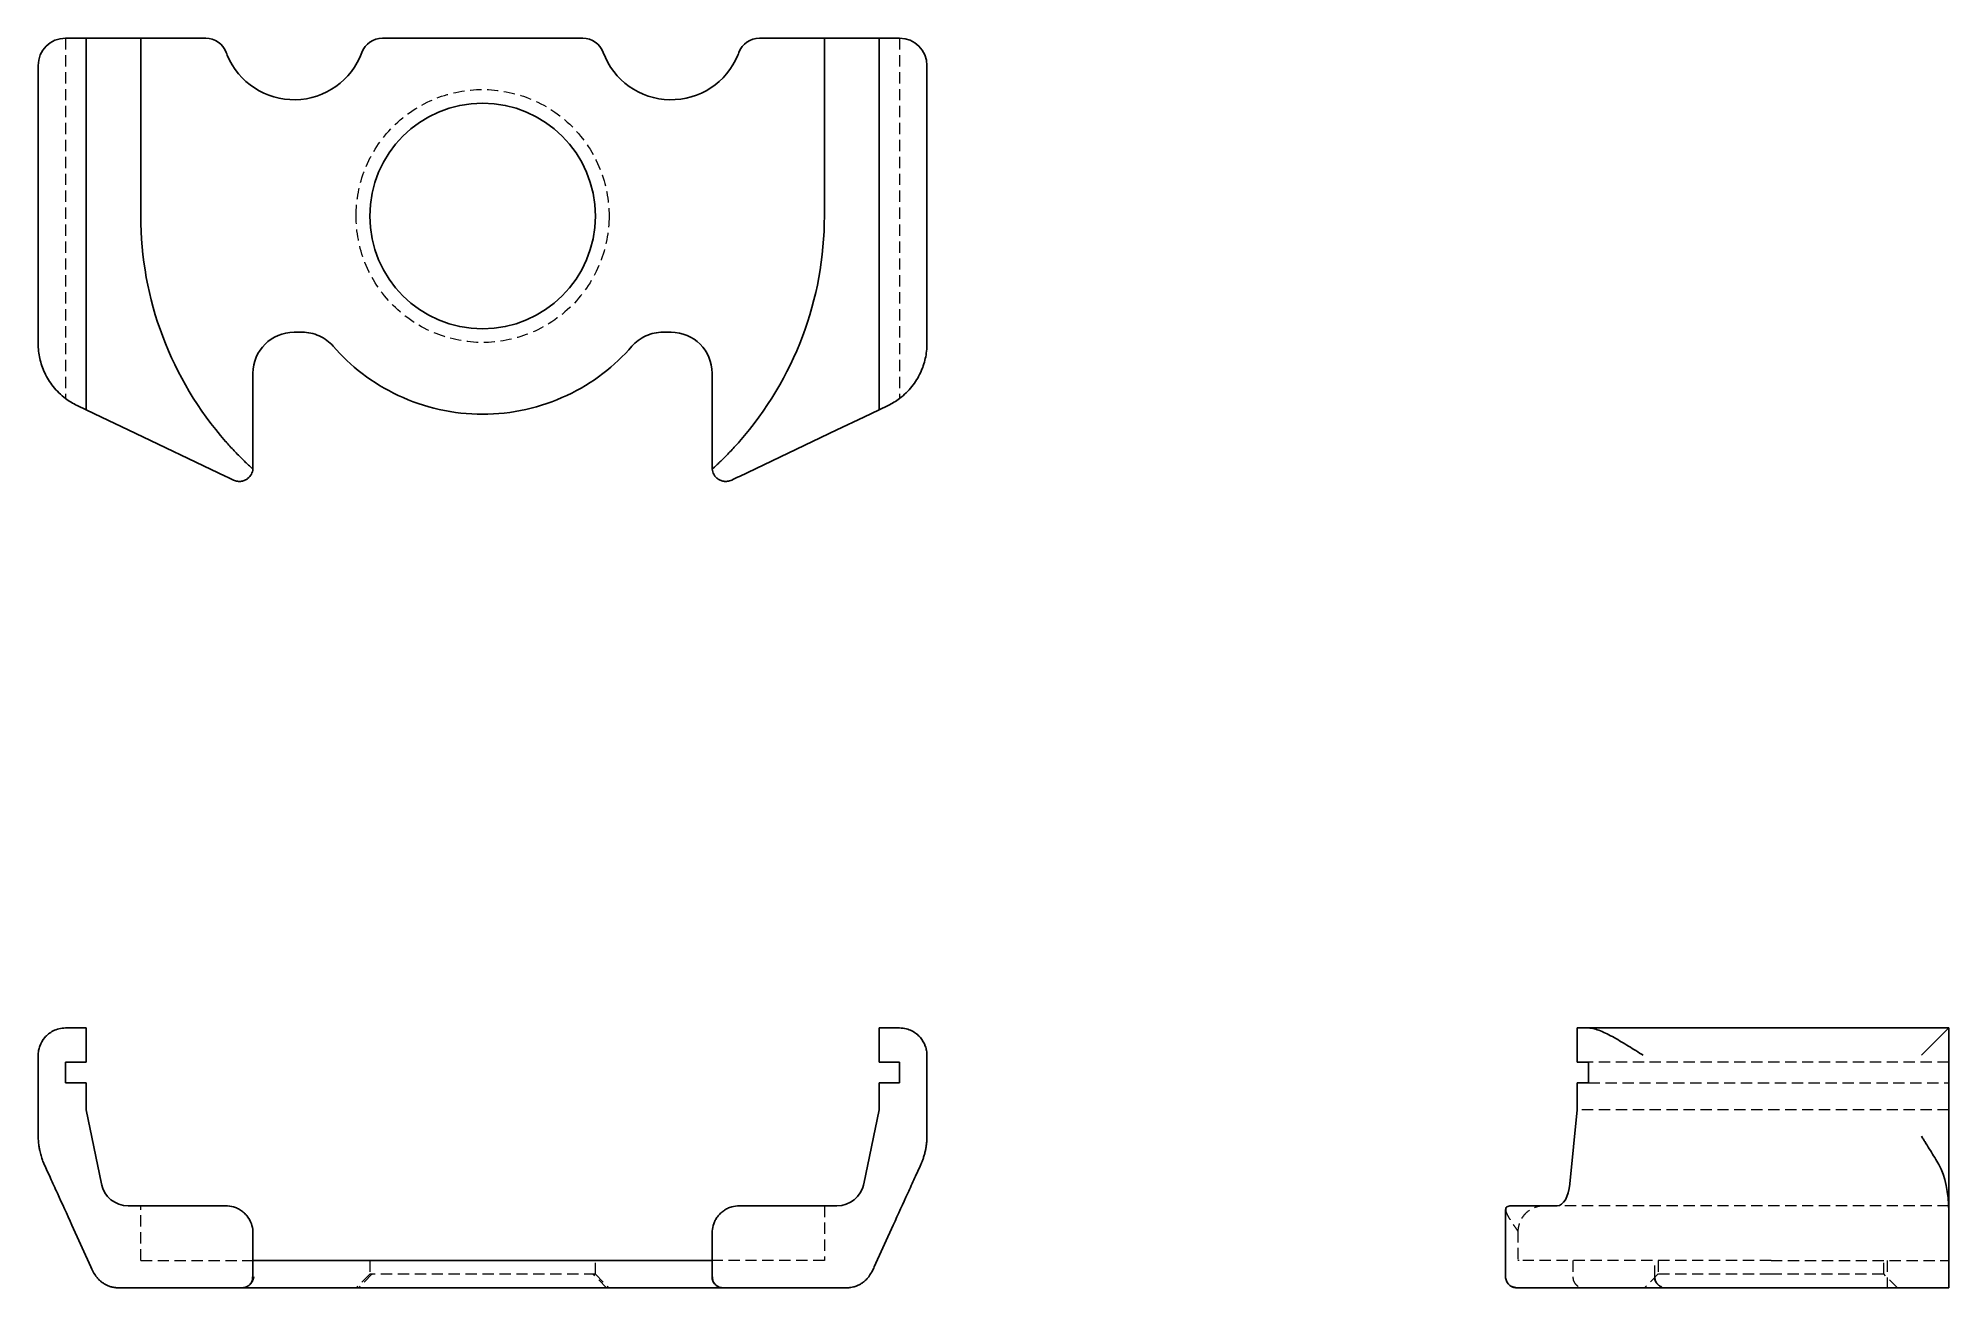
# Model space of a CAD drawing. Header units: millimetres. Extents: x 33 to 248, y 42 to 183.
import ezdxf

# ---------------------------------------------------------------- set-up
doc = ezdxf.new("R2010")
doc.units = ezdxf.units.MM
doc.linetypes.add('HIDDEN', pattern=[1.905, 1.27, -0.635])

msp = doc.modelspace()

# ---------------------------------------------------------------- linework, layer by layer
at = {"color": 7, "linetype": 'Continuous', "lineweight": 25}
for p, q in [((38.39, 182.97), (36.08, 182.97)), ((38.39, 182.97), (38.39, 141.17)), ((40.12, 182.97), (38.39, 182.97)), ((43.13, 182.97), (40.12, 182.97)), ((44.54, 182.97), (43.13, 182.97)), ((44.54, 182.97), (44.54, 162.97)), ((51.85, 182.97), (44.54, 182.97)), ((94.27, 182.97), (71.73, 182.97)), ((121.46, 182.97), (114.15, 182.97)), ((121.46, 182.97), (121.46, 162.97)), ((122.87, 182.97), (121.46, 182.97)), ((125.88, 182.97), (122.87, 182.97)), ((127.61, 182.97), (125.88, 182.97)), ((127.61, 182.97), (127.61, 141.17)), ((129.92, 182.97), (127.61, 182.97)), ((33, 148.6), (33, 179.9)), ((133, 179.9), (133, 148.6)), ((61.79, 149.9), (62.71, 149.9)), ((103.29, 149.9), (104.21, 149.9)), ((57.17, 134.65), (57.17, 145.28)), ((108.83, 145.28), (108.83, 134.65)), ((38.39, 141.17), (37.38, 141.65)), ((40.12, 140.35), (38.39, 141.17)), ((43.13, 138.91), (40.12, 140.35)), ((125.88, 140.35), (122.87, 138.91)), ((127.61, 141.17), (125.88, 140.35)), ((128.62, 141.65), (127.61, 141.17)), ((54.1, 133.68), (43.13, 138.91)), ((122.87, 138.91), (111.9, 133.68)), ((38.39, 71.62), (37.38, 71.62)), ((38.39, 67.77), (38.39, 71.62)), ((127.61, 71.62), (127.61, 67.77)), ((128.62, 71.62), (127.61, 71.62)), ((206.17, 71.62), (206.17, 67.77)), ((206.65, 71.62), (206.17, 71.62)), ((247.97, 71.62), (207.44, 71.62)), ((247.97, 71.62), (244.9, 68.54)), ((247.97, 71.62), (247.97, 67.77)), ((33, 68.54), (33, 65.46)), ((36.08, 65.46), (36.08, 67.77)), ((36.08, 67.77), (37.38, 67.77)), ((37.38, 67.77), (38.39, 67.77)), ((127.61, 67.77), (128.62, 67.77)), ((128.62, 67.77), (129.92, 67.77)), ((129.92, 67.77), (129.92, 65.46)), ((133, 68.54), (133, 65.46)), ((206.17, 67.77), (206.65, 67.77)), ((206.65, 67.77), (207.44, 67.77)), ((207.44, 67.77), (207.44, 65.46)), ((247.97, 65.46), (247.97, 67.77)), ((33, 62.39), (33, 65.46)), ((37.38, 65.46), (36.08, 65.46)), ((38.39, 65.46), (37.38, 65.46)), ((38.39, 62.39), (38.39, 65.46)), ((127.61, 62.39), (127.61, 65.46)), ((128.62, 65.46), (127.61, 65.46)), ((129.92, 65.46), (128.62, 65.46)), ((133, 62.39), (133, 65.46)), ((206.17, 62.39), (206.17, 65.46)), ((206.65, 65.46), (206.17, 65.46)), ((207.44, 65.46), (206.65, 65.46)), ((247.97, 62.39), (247.97, 65.46)), ((33, 62.39), (33, 59.44)), ((40.12, 54.07), (38.39, 62.39)), ((127.61, 62.39), (125.88, 54.07)), ((133, 62.39), (133, 59.44)), ((206.17, 62.39), (205.35, 54.07)), ((247.97, 62.39), (247.97, 51)), ((54.1, 51.62), (43.13, 51.62)), ((122.87, 51.62), (111.9, 51.62)), ((203.91, 51.62), (198.68, 51.62)), ((198.11, 51.19), (198.11, 43.62)), ((247.97, 44.73), (247.97, 51)), ((36.79, 49.44), (38.93, 44.73)), ((57.16, 45.46), (57.16, 48.77)), ((108.84, 48.77), (108.84, 45.46)), ((129.21, 49.44), (127.07, 44.73)), ((57.17, 45.46), (57.17, 43.62)), ((57.19, 45.46), (61.79, 45.46)), ((61.79, 45.46), (62.71, 45.46)), ((103.29, 45.46), (104.21, 45.46)), ((104.21, 45.46), (108.77, 45.46)), ((108.83, 43.62), (108.83, 45.46)), ((247.97, 43.83), (247.97, 44.73)), ((247.97, 42.39), (247.97, 43.83)), ((55.5, 42.39), (42.02, 42.39)), ((62.71, 42.39), (61.79, 42.39)), ((104.21, 42.39), (103.29, 42.39)), ((110.5, 42.39), (123.98, 42.39)), ((199.37, 42.39), (205.8, 42.39)), ((247.97, 42.39), (205.8, 42.39))]:
    msp.add_line(p, q, dxfattribs=at)
at = {"color": 7, "linetype": 'HIDDEN', "lineweight": 18}
for p, q in [((36.08, 182.97), (36.08, 142.44)), ((129.92, 182.97), (129.92, 142.44)), ((54.16, 181.36), (54.16, 181.36)), ((69.42, 181.36), (69.42, 181.36)), ((96.58, 181.36), (96.58, 181.36)), ((111.84, 181.36), (111.84, 181.36)), ((247.97, 67.77), (207.44, 67.77)), ((207.44, 65.46), (247.97, 65.46)), ((247.97, 62.39), (206.17, 62.39)), ((44.54, 45.46), (44.54, 51.62)), ((121.46, 51.62), (121.46, 45.46)), ((247.97, 51.62), (203.91, 51.62)), ((199.48, 48.77), (199.48, 45.46)), ((70.31, 45.46), (70.31, 43.93)), ((95.69, 43.93), (95.69, 45.46)), ((121.46, 45.46), (108.84, 45.46)), ((227.97, 45.46), (199.48, 45.46)), ((205.67, 45.46), (205.67, 43.62)), ((214.9, 43.62), (214.9, 45.46)), ((215.28, 45.46), (215.28, 43.93)), ((227.97, 45.46), (247.97, 45.46)), ((240.66, 43.93), (240.66, 45.46)), ((241.05, 45.46), (241.05, 42.39)), ((39.41, 43.83), (39.41, 43.83)), ((70.31, 43.93), (68.77, 42.39)), ((70.56, 43.94), (69.04, 42.39)), ((95.4, 43.93), (95.62, 43.93)), ((96.96, 42.39), (95.44, 43.94)), ((96.96, 42.39), (95.44, 43.94)), ((95.69, 43.93), (97.23, 42.39)), ((215.29, 43.94), (213.74, 42.39)), ((242.2, 42.39), (240.65, 43.94))]:
    msp.add_line(p, q, dxfattribs=at)
at = {"color": 7, "linetype": 'HIDDEN', "lineweight": 18, "flags": 128}
for points in [[(36.08, 182.97), (36.08, 182.97)], [(36.08, 182.97), (36.08, 182.97)], [(129.92, 182.97), (129.92, 182.97)], [(129.92, 182.97), (129.92, 182.97)], [(33, 179.9), (33, 179.9)], [(33, 179.9), (33, 179.9)], [(133, 179.9), (133, 179.9)], [(133, 179.9), (133, 179.9)], [(44.54, 162.97), (44.54, 162.97)], [(121.46, 162.97), (121.46, 162.97)], [(33, 148.6), (33, 148.6)], [(33, 148.6), (33, 148.6)], [(61.79, 149.9), (61.79, 149.9)], [(62.71, 149.9), (62.71, 149.9)], [(103.29, 149.9), (103.29, 149.9)], [(104.21, 149.9), (104.21, 149.9)], [(133, 148.6), (133, 148.6)], [(133, 148.6), (133, 148.6)], [(57.17, 145.28), (57.17, 145.28)], [(108.83, 145.28), (108.83, 145.28)], [(37.38, 141.65), (37.38, 141.65)], [(128.62, 141.65), (128.62, 141.65)], [(57.17, 134.65), (57.17, 134.65)], [(108.83, 134.65), (108.83, 134.65)], [(54.97, 133.26), (54.97, 133.26)], [(111.03, 133.26), (111.03, 133.26)], [(36.08, 71.62), (36.08, 71.62)], [(129.92, 71.62), (129.92, 71.62)], [(247.97, 71.62), (247.97, 71.62)], [(247.97, 71.62), (247.97, 71.62)], [(33, 68.54), (33, 68.54)], [(133, 68.54), (133, 68.54)], [(33, 59.44), (33, 59.44)], [(133, 59.44), (133, 59.44)], [(33.69, 56.25), (33.69, 56.25)], [(132.31, 56.25), (132.31, 56.25)], [(40.12, 54.07), (40.12, 54.07)], [(125.88, 54.07), (125.88, 54.07)], [(43.13, 51.62), (43.13, 51.62)], [(44.54, 51.62), (44.54, 51.62)], [(121.46, 51.62), (121.46, 51.62)], [(122.87, 51.62), (122.87, 51.62)], [(121.46, 45.46), (121.46, 45.46)], [(38.93, 44.73), (38.93, 44.73)], [(57.17, 43.62), (57.17, 43.62)], [(108.83, 43.62), (108.83, 43.62)], [(127.07, 44.73), (127.07, 44.73)], [(214.9, 43.62), (214.9, 43.62)], [(214.9, 43.62), (214.9, 43.62)], [(42.02, 42.39), (42.02, 42.39)], [(55.94, 42.39), (55.94, 42.39)], [(110.06, 42.39), (110.06, 42.39)], [(123.98, 42.39), (123.98, 42.39)]]:
    msp.add_lwpolyline(points, dxfattribs=at)
at = {"color": 7, "linetype": 'Continuous', "lineweight": 25}
msp.add_circle((83, 162.97), 12.69, dxfattribs=at)
for centre, radius, start, end in [((36.08, 179.9), 3.08, 90, 180), ((51.85, 180.51), 2.46, 20.2884, 90), ((71.73, 180.51), 2.46, 90, 159.7116), ((94.27, 180.51), 2.46, 20.2884, 90), ((114.15, 180.51), 2.46, 90, 159.7116), ((129.92, 179.9), 3.08, 0, 90), ((61.79, 184.19), 8.14, 200.2886, 202.4948), ((61.79, 184.19), 8.14, 202.4946, 339.7116), ((104.21, 184.19), 8.14, 200.2883, 337.5054), ((104.21, 184.19), 8.14, 337.5052, 339.7114), ((83, 162.97), 38.46, 179.9996, 221.275), ((83, 162.97), 38.46, 318.7249, 0.0004), ((61.79, 145.28), 4.62, 90, 180), ((104.21, 145.28), 4.62, 0, 90), ((43.13, 54.69), 3.08, 191.7683, 270), ((122.87, 54.69), 3.08, 270, 348.2317)]:
    msp.add_arc(centre, radius, start, end, dxfattribs=at)
for centre, major_axis, ratio, start_param, end_param in [((244.9, 51), (0, 6.77), 0.454545, 4.712389, 5.600555), ((203.91, 54.69), (0, 3.08), 0.47736, 3.141593, 4.506994)]:
    msp.add_ellipse(centre, major_axis=major_axis, ratio=ratio, start_param=start_param, end_param=end_param, dxfattribs=at)
at = {"color": 7, "linetype": 'HIDDEN', "lineweight": 18}
for points, knots in [([(68.77, 162.97), (68.77, 164.76), (69.48, 168.49), (72.65, 173.32), (77.49, 176.49), (81.21, 177.2), (83, 177.2), (84.79, 177.2), (88.51, 176.49), (93.35, 173.32), (96.52, 168.49), (97.23, 164.76), (97.23, 162.97)], [29.058998, 29.058998, 29.058998, 29.058998, 32.545788, 36.323747, 40.101707, 43.588497, 43.588497, 43.5885, 47.075287, 50.853246, 54.631206, 58.117996, 58.117996, 58.117996, 58.117996]), ([(97.23, 162.97), (97.23, 161.19), (96.52, 157.46), (93.35, 152.63), (88.51, 149.45), (84.79, 148.74), (83, 148.74), (81.21, 148.74), (77.49, 149.45), (72.65, 152.63), (69.48, 157.46), (68.77, 161.19), (68.77, 162.97)], [0, 0, 0, 0, 3.48679, 7.264749, 11.042709, 14.529499, 14.529499, 14.529502, 18.016289, 21.794248, 25.572208, 29.058998, 29.058998, 29.058998, 29.058998]), ([(202.6, 51.62), (202.24, 51.62), (201.9, 51.57), (201.23, 51.37), (200.9, 51.21), (200.46, 50.86), (200.33, 50.73), (200.07, 50.43), (199.95, 50.26), (199.75, 49.89), (199.67, 49.68), (199.54, 49.24), (199.5, 49.01), (199.48, 48.77)], [0, 0, 0, 0, 0.25, 0.25, 0.5, 0.5, 0.625, 0.625, 0.75, 0.75, 0.875, 0.875, 1, 1, 1, 1]), ([(198.12, 51.19), (198.12, 51.15), (198.12, 50.98), (198.28, 50.62), (198.52, 50.19), (198.8, 49.76), (199.12, 49.28), (199.36, 48.94), (199.48, 48.77)], [0, 0, 0, 0, 0.08639, 0.308067, 0.462811, 0.621872, 0.808824, 1, 1, 1, 1]), ([(44.54, 45.46), (44.54, 45.46), (44.54, 45.46), (44.54, 45.46), (44.54, 45.46), (44.54, 45.46), (44.55, 45.46), (44.56, 45.46), (44.57, 45.46), (44.62, 45.46), (44.67, 45.46), (44.88, 45.46), (45.08, 45.46), (45.91, 45.46), (46.74, 45.46), (48.94, 45.46), (50.3, 45.46), (53.45, 45.46), (55.24, 45.46), (57.16, 45.46)], [0, 0, 0, 0, 0.001953, 0.001953, 0.003906, 0.007812, 0.015625, 0.03125, 0.0625, 0.0625, 0.125, 0.125, 0.25, 0.25, 0.5, 0.5, 0.75, 0.75, 1, 1, 1, 1]), ([(57.26, 43.62), (57.24, 43.5), (57.19, 43.27), (57.01, 42.93), (56.73, 42.64), (56.51, 42.53), (56.39, 42.47)], [0, 0, 0, 0, 0.2347007, 0.483504, 0.7409586, 1, 1, 1, 1]), ([(95.69, 43.93), (95.69, 43.93), (95.61, 43.93), (95.37, 43.93), (95.27, 43.93), (95.03, 43.93), (94.88, 43.93), (94.41, 43.93), (94.02, 43.93), (93.33, 43.93), (93.08, 43.93), (92.55, 43.93), (92.27, 43.93), (91.39, 43.93), (90.75, 43.93), (89.71, 43.93), (89.35, 43.93), (88.62, 43.93), (88.24, 43.93), (87.48, 43.93), (87.09, 43.93), (86.3, 43.93), (85.89, 43.93), (84.66, 43.93), (83.84, 43.93), (82.59, 43.93), (82.18, 43.93), (81.35, 43.93), (80.93, 43.93), (79.71, 43.93), (78.92, 43.93), (77.77, 43.93), (77.39, 43.93), (76.65, 43.93), (76.3, 43.93), (75.27, 43.93), (74.63, 43.93), (73.44, 43.93), (72.91, 43.93), (72.22, 43.93), (72.01, 43.93), (71.62, 43.93), (71.44, 43.93), (70.96, 43.93), (70.72, 43.93), (70.39, 43.93), (70.31, 43.93), (70.31, 43.93)], [0, 0, 0, 0, 0.0625, 0.0625, 0.09375, 0.09375, 0.125, 0.125, 0.1875, 0.1875, 0.21875, 0.21875, 0.25, 0.25, 0.3125, 0.3125, 0.34375, 0.34375, 0.375, 0.375, 0.40625, 0.40625, 0.4375, 0.4375, 0.5, 0.5, 0.53125, 0.53125, 0.5625, 0.5625, 0.625, 0.625, 0.65625, 0.65625, 0.6875, 0.6875, 0.75, 0.75, 0.8125, 0.8125, 0.84375, 0.84375, 0.875, 0.875, 0.9375, 0.9375, 1, 1, 1, 1]), ([(70.38, 43.93), (70.39, 43.93), (70.4, 43.93), (70.54, 43.93), (70.58, 43.93)], [0, 0, 0, 0, 0.763096, 1, 1, 1, 1]), ([(205.67, 43.62), (205.68, 43.46), (205.71, 43.23), (205.86, 42.94), (206.02, 42.74), (206.22, 42.58), (206.51, 42.43), (206.74, 42.4), (206.9, 42.39)], [0, 0, 0, 0, 0.239457, 0.368361, 0.5, 0.631639, 0.760543, 1, 1, 1, 1]), ([(215.68, 42.47), (215.56, 42.53), (215.34, 42.64), (215.06, 42.93), (214.88, 43.27), (214.83, 43.5), (214.81, 43.62)], [0, 0, 0, 0, 0.2590414, 0.516496, 0.7652993, 1, 1, 1, 1]), ([(214.9, 43.62), (214.9, 43.47), (214.92, 43.32), (215.04, 43.01), (215.14, 42.87), (215.38, 42.63), (215.52, 42.53), (215.83, 42.41), (215.98, 42.39), (216.13, 42.39)], [0, 0, 0, 0, 0.25, 0.25, 0.5, 0.5, 0.75, 0.75, 1, 1, 1, 1]), ([(227.97, 43.93), (227.27, 43.93), (225.84, 43.93), (223.77, 43.93), (221.8, 43.93), (220.02, 43.93), (218.46, 43.93), (217.17, 43.92), (216.18, 43.93), (215.55, 43.93), (215.27, 43.93), (215.31, 43.93), (215.32, 43.93)], [0, 0, 0, 0, 0.105879, 0.214828, 0.320706, 0.429656, 0.535534, 0.644484, 0.750363, 0.859312, 0.965191, 1, 1, 1, 1]), ([(240.62, 43.93), (240.62, 43.93), (240.62, 43.93), (240.21, 43.93), (239.45, 43.93), (238.34, 43.92), (236.96, 43.93), (235.3, 43.92), (233.45, 43.93), (231.43, 43.93), (229.59, 43.93), (228.42, 43.93), (227.97, 43.93)], [0, 0, 0, 0, 0.074101, 0.179922, 0.288812, 0.394633, 0.503523, 0.609344, 0.718234, 0.824055, 0.932945, 1, 1, 1, 1]), ([(198.37, 42.87), (198.42, 42.81), (198.54, 42.68), (198.79, 42.56), (199.07, 42.47), (199.3, 42.43), (199.44, 42.4), (199.57, 42.39), (199.62, 42.39), (199.65, 42.39)], [0, 0, 0, 0, 0.178322, 0.409016, 0.634594, 0.739147, 0.835256, 0.922095, 1, 1, 1, 1]), ([(199.37, 42.39), (199.36, 42.39), (199.35, 42.39), (199.34, 42.39), (199.34, 42.39), (199.35, 42.39), (199.37, 42.39), (199.39, 42.39)], [0, 0, 0, 0, 0.164194, 0.329363, 0.500383, 0.748047, 1, 1, 1, 1]), ([(199.39, 42.39), (199.38, 42.39), (199.36, 42.39), (199.34, 42.39), (199.34, 42.39), (199.34, 42.39), (199.36, 42.39), (199.37, 42.39)], [0, 0, 0, 0, 0.164158, 0.329292, 0.500275, 0.751141, 1, 1, 1, 1])]:
    msp.add_open_spline(points, degree=3, knots=knots, dxfattribs=at)
at = {"color": 7, "linetype": 'Continuous', "lineweight": 25}
for points, knots in [([(36.08, 142.44), (35.81, 142.64), (35.57, 142.85), (35.1, 143.3), (34.89, 143.54), (34.5, 144.03), (34.32, 144.28), (34, 144.79), (33.86, 145.06), (33.48, 145.85), (33.31, 146.39), (33.12, 147.21), (33.08, 147.48), (33.02, 148.04), (33, 148.32), (33, 148.6)], [0, 0, 0, 0, 0.125, 0.125, 0.25, 0.25, 0.375, 0.375, 0.5, 0.5, 0.75, 0.75, 0.875, 0.875, 1, 1, 1, 1]), ([(62.71, 149.9), (63.03, 149.9), (63.35, 149.86), (64, 149.73), (64.32, 149.62), (64.92, 149.35), (65.21, 149.17), (65.74, 148.78), (65.98, 148.56), (66.19, 148.32)], [0, 0, 0, 0, 0.25, 0.25, 0.5, 0.5, 0.75, 0.75, 1, 1, 1, 1]), ([(99.81, 148.32), (100.02, 148.56), (100.26, 148.78), (100.79, 149.17), (101.08, 149.35), (101.68, 149.62), (102, 149.73), (102.65, 149.86), (102.97, 149.9), (103.29, 149.9)], [0, 0, 0, 0, 0.25, 0.25, 0.5, 0.5, 0.75, 0.75, 1, 1, 1, 1]), ([(129.92, 142.44), (130.19, 142.64), (130.43, 142.85), (130.9, 143.3), (131.11, 143.54), (131.5, 144.03), (131.68, 144.28), (132, 144.79), (132.14, 145.06), (132.52, 145.85), (132.69, 146.39), (132.88, 147.21), (132.92, 147.48), (132.98, 148.04), (133, 148.32), (133, 148.6)], [0, 0, 0, 0, 0.125, 0.125, 0.25, 0.25, 0.375, 0.375, 0.5, 0.5, 0.75, 0.75, 0.875, 0.875, 1, 1, 1, 1]), ([(66.19, 148.32), (67.14, 147.22), (68.24, 146.18), (70.7, 144.3), (72.06, 143.47), (74.97, 142.1), (76.53, 141.56), (79.73, 140.85), (81.37, 140.67), (84.63, 140.67), (86.27, 140.85), (89.47, 141.56), (91.03, 142.1), (93.94, 143.47), (95.3, 144.3), (97.76, 146.18), (98.86, 147.22), (99.81, 148.32)], [0, 0, 0, 0, 0.125, 0.125, 0.25, 0.25, 0.375, 0.375, 0.5, 0.5, 0.625, 0.625, 0.75, 0.75, 0.875, 0.875, 1, 1, 1, 1]), ([(57.16, 134.48), (57.15, 134.5), (57.1, 134.54), (57, 134.64), (56.96, 134.67), (56.87, 134.76), (56.82, 134.8), (56.66, 134.95), (56.53, 135.07), (56.27, 135.32), (56.13, 135.46), (55.83, 135.75), (55.68, 135.91), (55.37, 136.22), (55.21, 136.39), (54.89, 136.72), (54.73, 136.9), (54.41, 137.25), (54.25, 137.42), (54.1, 137.6)], [0, 0, 0, 0, 0.125, 0.125, 0.1875, 0.1875, 0.25, 0.25, 0.375, 0.375, 0.5, 0.5, 0.625, 0.625, 0.75, 0.75, 0.875, 0.875, 1, 1, 1, 1]), ([(111.9, 137.6), (111.59, 137.24), (111.27, 136.9), (110.64, 136.23), (110.32, 135.9), (109.88, 135.46), (109.73, 135.33), (109.47, 135.07), (109.34, 134.95), (109.13, 134.75), (109.04, 134.67), (108.9, 134.54), (108.85, 134.5), (108.84, 134.48)], [0, 0, 0, 0, 0.25, 0.25, 0.5, 0.5, 0.625, 0.625, 0.75, 0.75, 0.875, 0.875, 1, 1, 1, 1]), ([(57.16, 134.48), (57.14, 134.29), (57.09, 134.1), (56.89, 133.74), (56.75, 133.56), (56.48, 133.35), (56.37, 133.29), (56.14, 133.19), (56.01, 133.15), (55.73, 133.1), (55.59, 133.1), (55.28, 133.14), (55.12, 133.19), (54.97, 133.26)], [0, 0, 0, 0, 0.25, 0.25, 0.5, 0.5, 0.625, 0.625, 0.75, 0.75, 0.875, 0.875, 1, 1, 1, 1]), ([(111.03, 133.26), (110.88, 133.19), (110.72, 133.14), (110.41, 133.1), (110.27, 133.1), (109.99, 133.15), (109.86, 133.19), (109.63, 133.29), (109.52, 133.35), (109.34, 133.49), (109.26, 133.57), (109.12, 133.73), (109.06, 133.82), (108.91, 134.1), (108.86, 134.29), (108.84, 134.48)], [0, 0, 0, 0, 0.125, 0.125, 0.25, 0.25, 0.375, 0.375, 0.5, 0.5, 0.625, 0.625, 0.75, 0.75, 1, 1, 1, 1]), ([(36.08, 71.62), (35.81, 71.62), (35.57, 71.58), (35.1, 71.47), (34.89, 71.38), (34.5, 71.19), (34.32, 71.07), (34, 70.82), (33.86, 70.68), (33.48, 70.24), (33.31, 69.91), (33.12, 69.41), (33.08, 69.24), (33.02, 68.89), (33, 68.71), (33, 68.54)], [0, 0, 0, 0, 0.125, 0.125, 0.25, 0.25, 0.375, 0.375, 0.5, 0.5, 0.75, 0.75, 0.875, 0.875, 1, 1, 1, 1]), ([(129.92, 71.62), (130.19, 71.62), (130.43, 71.58), (130.9, 71.47), (131.11, 71.38), (131.5, 71.19), (131.68, 71.07), (132, 70.82), (132.14, 70.68), (132.52, 70.24), (132.69, 69.91), (132.88, 69.41), (132.92, 69.24), (132.98, 68.89), (133, 68.71), (133, 68.54)], [0, 0, 0, 0, 0.125, 0.125, 0.25, 0.25, 0.375, 0.375, 0.5, 0.5, 0.75, 0.75, 0.875, 0.875, 1, 1, 1, 1]), ([(207.44, 71.62), (207.64, 71.62), (207.85, 71.58), (208.3, 71.47), (208.54, 71.38), (209.03, 71.19), (209.28, 71.07), (209.79, 70.82), (210.06, 70.68), (210.85, 70.24), (211.39, 69.91), (212.21, 69.41), (212.48, 69.24), (213.04, 68.89), (213.32, 68.71), (213.6, 68.54)], [0, 0, 0, 0, 0.125, 0.125, 0.25, 0.25, 0.375, 0.375, 0.5, 0.5, 0.75, 0.75, 0.875, 0.875, 1, 1, 1, 1]), ([(33.69, 56.25), (33.66, 56.33), (33.59, 56.49), (33.49, 56.73), (33.4, 56.99), (33.32, 57.26), (33.24, 57.54), (33.16, 57.87), (33.09, 58.28), (33.02, 58.82), (33.01, 59.22), (33, 59.44)], [0, 0, 0, 0, 0.075029, 0.153444, 0.235247, 0.320442, 0.409031, 0.501017, 0.630055, 0.796384, 1, 1, 1, 1]), ([(133, 59.44), (133, 59.35), (132.99, 59.18), (132.98, 58.94), (132.96, 58.71), (132.94, 58.5), (132.91, 58.31), (132.89, 58.13), (132.86, 57.97), (132.81, 57.73), (132.73, 57.4), (132.6, 56.99), (132.46, 56.61), (132.36, 56.37), (132.31, 56.25)], [0, 0, 0, 0, 0.080731, 0.156218, 0.226462, 0.291461, 0.351217, 0.405729, 0.454997, 0.499022, 0.635711, 0.764764, 0.886191, 1, 1, 1, 1]), ([(246.84, 56.25), (246.55, 56.77), (246.23, 57.3), (245.74, 58.09), (245.58, 58.36), (245.32, 58.76), (245.24, 58.9), (245.07, 59.17), (244.98, 59.3), (244.9, 59.44)], [0, 0, 0, 0, 0.5, 0.5, 0.75, 0.75, 0.875, 0.875, 1, 1, 1, 1]), ([(36.79, 49.44), (36.24, 50.66), (35.69, 51.87), (34.89, 53.61), (34.63, 54.18), (34.14, 55.27), (33.9, 55.79), (33.69, 56.25)], [0, 0, 0, 0, 0.5, 0.5, 0.75, 0.75, 1, 1, 1, 1]), ([(129.21, 49.44), (129.76, 50.66), (130.31, 51.87), (131.11, 53.61), (131.37, 54.18), (131.86, 55.27), (132.1, 55.79), (132.31, 56.25)], [0, 0, 0, 0, 0.5, 0.5, 0.75, 0.75, 1, 1, 1, 1]), ([(57.16, 48.77), (57.14, 49.05), (57.09, 49.32), (56.89, 49.86), (56.75, 50.12), (56.48, 50.5), (56.37, 50.62), (56.14, 50.85), (56.01, 50.95), (55.73, 51.15), (55.59, 51.24), (55.28, 51.39), (55.12, 51.45), (54.97, 51.49)], [0, 0, 0, 0, 0.25, 0.25, 0.5, 0.5, 0.625, 0.625, 0.75, 0.75, 0.875, 0.875, 1, 1, 1, 1]), ([(111.03, 51.49), (110.88, 51.45), (110.72, 51.39), (110.41, 51.24), (110.27, 51.15), (109.99, 50.96), (109.86, 50.85), (109.63, 50.62), (109.52, 50.5), (109.34, 50.25), (109.26, 50.12), (109.12, 49.86), (109.06, 49.73), (108.91, 49.32), (108.86, 49.05), (108.84, 48.77)], [0, 0, 0, 0, 0.125, 0.125, 0.25, 0.25, 0.375, 0.375, 0.5, 0.5, 0.625, 0.625, 0.75, 0.75, 1, 1, 1, 1]), ([(198.26, 51.49), (198.19, 51.44), (198.1, 51.37), (198.12, 51.23), (198.12, 51.19)], [0, 0, 0, 0, 0.694105, 1, 1, 1, 1]), ([(62.71, 45.46), (63.03, 45.46), (63.35, 45.46), (64, 45.46), (64.32, 45.46), (64.92, 45.46), (65.21, 45.46), (65.74, 45.46), (65.98, 45.46), (66.19, 45.46)], [0, 0, 0, 0, 0.25, 0.25, 0.5, 0.5, 0.75, 0.75, 1, 1, 1, 1]), ([(66.19, 45.46), (67.14, 45.46), (68.24, 45.46), (70.7, 45.46), (72.06, 45.46), (74.97, 45.46), (76.53, 45.46), (79.73, 45.46), (81.37, 45.46), (84.63, 45.46), (86.27, 45.46), (89.47, 45.46), (91.03, 45.46), (93.94, 45.46), (95.3, 45.46), (97.76, 45.46), (98.86, 45.46), (99.81, 45.46)], [0, 0, 0, 0, 0.125, 0.125, 0.25, 0.25, 0.375, 0.375, 0.5, 0.5, 0.625, 0.625, 0.75, 0.75, 0.875, 0.875, 1, 1, 1, 1]), ([(99.81, 45.46), (100.02, 45.46), (100.26, 45.46), (100.79, 45.46), (101.08, 45.46), (101.68, 45.46), (102, 45.46), (102.65, 45.46), (102.97, 45.46), (103.29, 45.46)], [0, 0, 0, 0, 0.25, 0.25, 0.5, 0.5, 0.75, 0.75, 1, 1, 1, 1]), ([(42.02, 42.39), (41.97, 42.39), (41.86, 42.39), (41.72, 42.4), (41.59, 42.42), (41.47, 42.44), (41.36, 42.46), (41.17, 42.5), (40.9, 42.59), (40.56, 42.75), (40.27, 42.93), (40.01, 43.13), (39.78, 43.35), (39.58, 43.59), (39.47, 43.75), (39.41, 43.83)], [0, 0, 0, 0, 0.052385, 0.100243, 0.143571, 0.182371, 0.216641, 0.246383, 0.377241, 0.494194, 0.603911, 0.709316, 0.810441, 0.907321, 1, 1, 1, 1]), ([(56.37, 42.46), (56.49, 42.52), (56.72, 42.63), (56.97, 42.92), (57.12, 43.26), (57.12, 43.5), (57.12, 43.62)], [0, 0, 0, 0, 0.2517654, 0.5101745, 0.7630825, 1, 1, 1, 1]), ([(57.17, 43.62), (57.16, 43.44), (57.15, 43.21), (57.01, 43.04), (56.99, 43.01)], [0, 0, 0, 0, 0.805593, 1, 1, 1, 1]), ([(110.06, 42.39), (109.91, 42.39), (109.76, 42.41), (109.45, 42.53), (109.31, 42.63), (109.07, 42.87), (108.97, 43.01), (108.85, 43.32), (108.83, 43.47), (108.83, 43.62)], [0, 0, 0, 0, 0.25, 0.25, 0.5, 0.5, 0.75, 0.75, 1, 1, 1, 1]), ([(108.87, 43.62), (108.87, 43.5), (108.88, 43.26), (109.03, 42.92), (109.26, 42.65), (109.46, 42.55), (109.55, 42.51)], [0, 0, 0, 0, 0.25311, 0.523287, 0.799318, 1, 1, 1, 1]), ([(126.59, 43.83), (126.56, 43.79), (126.5, 43.7), (126.4, 43.56), (126.29, 43.43), (126.18, 43.31), (126.05, 43.19), (125.91, 43.07), (125.76, 42.96), (125.61, 42.85), (125.39, 42.73), (125.1, 42.59), (124.76, 42.48), (124.38, 42.4), (124.13, 42.39), (123.98, 42.39)], [0, 0, 0, 0, 0.050977, 0.103247, 0.156818, 0.211699, 0.267894, 0.325412, 0.384257, 0.444435, 0.505952, 0.622883, 0.75376, 0.856526, 1, 1, 1, 1]), ([(127.07, 44.73), (127.03, 44.65), (126.96, 44.5), (126.84, 44.27), (126.72, 44.05), (126.63, 43.91), (126.59, 43.83)], [0, 0, 0, 0, 0.246332, 0.495089, 0.746301, 1, 1, 1, 1]), ([(198.11, 43.62), (198.11, 43.54), (198.12, 43.39), (198.19, 43.16), (198.31, 42.93), (198.47, 42.74), (198.67, 42.58), (198.9, 42.47), (199.14, 42.4), (199.29, 42.39), (199.37, 42.39)], [0, 0, 0, 0, 0.115058, 0.236336, 0.362986, 0.4948, 0.628795, 0.760138, 0.884665, 1, 1, 1, 1]), ([(55.8, 42.39), (55.78, 42.39), (55.75, 42.39), (55.71, 42.39), (55.65, 42.39), (55.57, 42.39), (55.53, 42.39), (55.5, 42.39)], [0, 0, 0, 0, 0.164158, 0.329292, 0.500275, 0.751141, 1, 1, 1, 1]), ([(55.94, 42.39), (55.94, 42.39), (55.94, 42.39), (55.93, 42.39), (55.9, 42.39), (55.86, 42.39), (55.82, 42.39), (55.8, 42.39)], [0, 0, 0, 0, 0.164194, 0.329363, 0.500383, 0.748047, 1, 1, 1, 1]), ([(56.71, 42.66), (56.59, 42.58), (56.36, 42.42), (56.08, 42.4), (55.94, 42.39)], [0, 0, 0, 0, 0.509407, 1, 1, 1, 1]), ([(61.79, 42.39), (61.02, 42.39), (60.26, 42.39), (58.84, 42.39), (57.55, 42.39), (56.68, 42.39), (56.09, 42.39), (55.94, 42.39), (55.94, 42.39)], [0, 0, 0, 0, 0.25, 0.25, 0.5, 0.75, 0.75, 1, 1, 1, 1]), ([(67.11, 42.39), (68.1, 42.39), (69.21, 42.39), (71.61, 42.39), (72.91, 42.39), (75.64, 42.39), (77.07, 42.39), (80, 42.39), (81.5, 42.39), (83, 42.39)], [0, 0, 0, 0, 0.25, 0.25, 0.5, 0.5, 0.75, 0.75, 1, 1, 1, 1]), ([(83, 42.39), (84.5, 42.39), (86, 42.39), (88.93, 42.39), (90.36, 42.39), (93.09, 42.39), (94.39, 42.39), (96.79, 42.39), (97.9, 42.39), (98.89, 42.39)], [0, 0, 0, 0, 0.25, 0.25, 0.5, 0.5, 0.75, 0.75, 1, 1, 1, 1]), ([(110.06, 42.39), (110.06, 42.39), (109.91, 42.39), (109.32, 42.39), (108.45, 42.39), (107.16, 42.39), (105.74, 42.39), (104.98, 42.39), (104.21, 42.39)], [0, 0, 0, 0, 0.25, 0.25, 0.5, 0.75, 0.75, 1, 1, 1, 1]), ([(110.2, 42.39), (110.19, 42.39), (110.16, 42.39), (110.12, 42.39), (110.09, 42.39), (110.06, 42.39), (110.06, 42.39), (110.06, 42.39)], [0, 0, 0, 0, 0.164158, 0.329291, 0.500275, 0.751141, 1, 1, 1, 1]), ([(110.5, 42.39), (110.48, 42.39), (110.45, 42.39), (110.4, 42.39), (110.34, 42.39), (110.27, 42.39), (110.22, 42.39), (110.2, 42.39)], [0, 0, 0, 0, 0.164194, 0.329363, 0.500383, 0.748047, 1, 1, 1, 1])]:
    msp.add_open_spline(points, degree=3, knots=knots, dxfattribs=at)
for points in [[(37.38, 141.65), (36.92, 141.87), (36.49, 142.14), (36.08, 142.44)], [(129.92, 142.44), (129.51, 142.14), (129.08, 141.87), (128.62, 141.65)], [(54.97, 133.26), (54.69, 133.39), (54.39, 133.53), (54.1, 133.68)], [(57.16, 134.48), (57.17, 134.54), (57.17, 134.59), (57.17, 134.65)], [(108.83, 134.65), (108.83, 134.59), (108.83, 134.54), (108.84, 134.48)], [(111.9, 133.68), (111.61, 133.53), (111.31, 133.39), (111.03, 133.26)], [(37.38, 71.62), (36.92, 71.62), (36.49, 71.62), (36.08, 71.62)], [(129.92, 71.62), (129.51, 71.62), (129.08, 71.62), (128.62, 71.62)], [(207.44, 71.62), (207.14, 71.62), (206.87, 71.62), (206.65, 71.62)], [(54.97, 51.49), (54.69, 51.58), (54.39, 51.62), (54.1, 51.62)], [(111.9, 51.62), (111.61, 51.62), (111.31, 51.58), (111.03, 51.49)], [(198.68, 51.62), (198.53, 51.62), (198.39, 51.58), (198.26, 51.49)], [(57.16, 45.46), (57.17, 45.46), (57.17, 45.46), (57.17, 45.46)], [(108.83, 45.46), (108.83, 45.46), (108.83, 45.46), (108.84, 45.46)], [(38.93, 44.73), (39.07, 44.42), (39.23, 44.12), (39.41, 43.83)], [(67.11, 42.39), (66.03, 42.39), (64.37, 42.39), (62.71, 42.39)], [(103.29, 42.39), (101.63, 42.39), (99.97, 42.39), (98.89, 42.39)]]:
    msp.add_open_spline(points, degree=3, dxfattribs=at)
at = {"color": 7, "linetype": 'HIDDEN', "lineweight": 18}
for points in [[(199.65, 45.46), (199.59, 45.46), (199.54, 45.46), (199.48, 45.46)], [(214.81, 43.62), (214.87, 43.62), (214.9, 43.62), (214.9, 43.62)]]:
    msp.add_open_spline(points, degree=3, dxfattribs=at)

doc.saveas('drawing.dxf')
